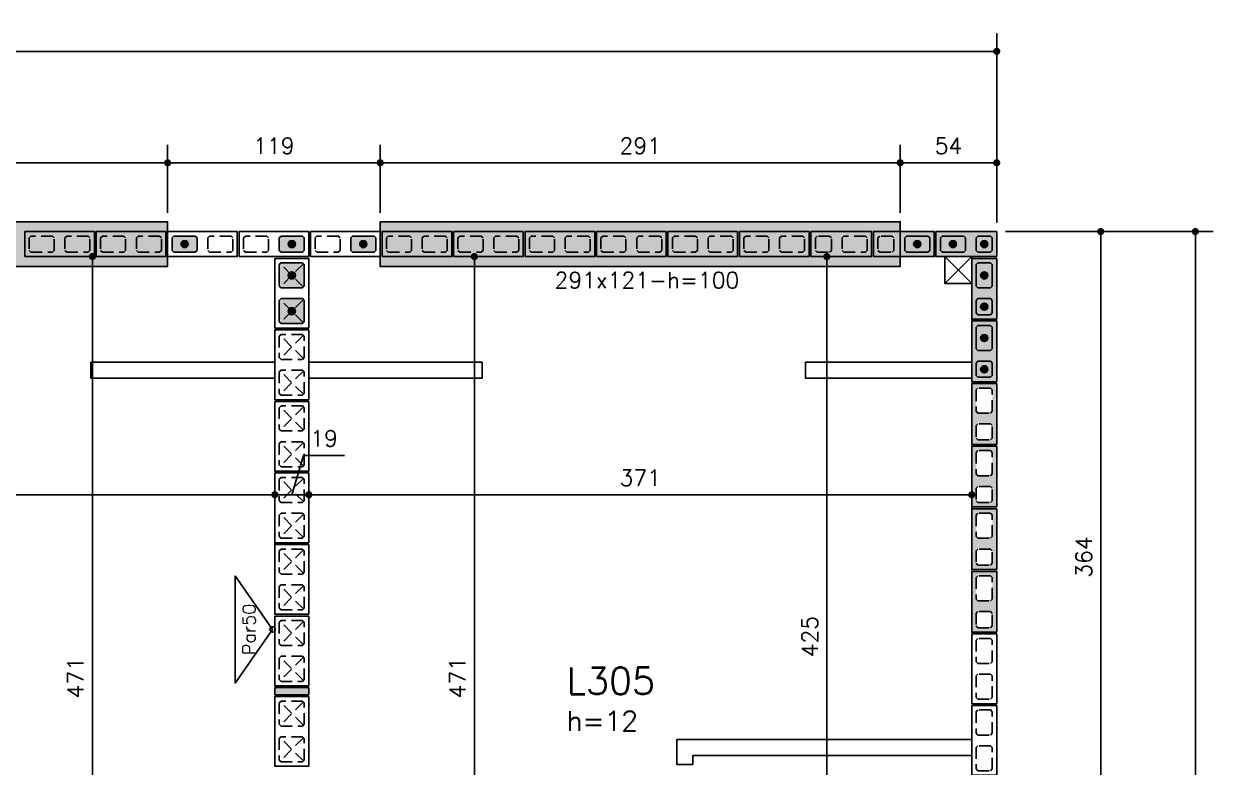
# Model space of a CAD drawing. Extents: x -14651 to 11095, y -4567 to -1290.
# Drawn here: x 2714 to 3380, y -3314 to -2898 of the extents above; entities that cross this region are included whole.
import ezdxf
from ezdxf.enums import TextEntityAlignment as Align

# ---------------------------------------------------------------- set-up
doc = ezdxf.new("R2010")
doc.units = 0
doc.header["$LTSCALE"] = 25
doc.linetypes.add('DASHED2', pattern=[0.375, 0.25, -0.125])
for name, color, linetype in [('203', 1, 'DASHED2'), ('213', 252, 'Continuous'), ('241', 2, 'Continuous'), ('247', 50, 'Continuous'), ('248', 100, 'Continuous'), ('253', 251, 'Continuous'), ('ABERTURAS', 53, 'Continuous'), ('ALVENARIA NÃO ESTRUTURAL', 242, 'Continuous'), ('Arranque', 14, 'Continuous'), ('COTA', 1, 'Continuous'), ('FERRO', 5, 'Continuous'), ('L-D', 2, 'Continuous'), ('L-N', 4, 'Continuous'), ('Pena_1', 1, 'Continuous'), ('TJANELA', 2, 'Continuous')]:
    doc.layers.add(name, color=color, linetype=linetype)
doc.styles.add('COTA', font='romans.shx')
doc.styles.get("Standard").update_dxf_attribs({"font": 'romans.shx'})
doc.styles.add('Texto1', font='romans.shx', dxfattribs={"height": 9})
doc.dimstyles.new('forma', dxfattribs={"dimscale": 5, "dimtxt": 1.8, "dimasz": 0.8, "dimexe": 2, "dimexo": 1, "dimgap": 1, "dimtad": 1, "dimdec": 1, "dimzin": 9, "dimtxsty": 'COTA', "dimblk1": 'DOT', "dimblk2": 'DOT', "dimsah": 1, "dimcen": 0, "dimdle": 1, "dimclrd": 256, "dimclre": 256, "dimclrt": 2, "dimadec": 0, "dimazin": 0, "dimtfac": 1, "dimtdec": 0, "dimtmove": 0, "dimatfit": 3, "dimfxl": 1, "dimtolj": 1, "dimtzin": 0, "dimarcsym": 0})

# ---------------------------------------------------------------- blocks, each defined once
blk = doc.blocks.new('P4015', base_point=(5842102.11612, -8124149.02973))
blk.add_lwpolyline([(5842082.61612, -8124156.02973), (5842121.61612, -8124156.02973), (5842121.61612, -8124142.02973), (5842082.61612, -8124142.02973), (5842082.61612, -8124156.02973)])
at = {"color": 1, "linetype": 'DASHED2'}
for points in [[(5842085.11612, -8124152.52973), (5842086.11612, -8124153.52973), (5842098.11612, -8124153.52973), (5842099.11612, -8124152.52973), (5842099.11612, -8124145.52973), (5842098.11612, -8124144.52973), (5842086.11612, -8124144.52973), (5842085.11612, -8124145.52973), (5842085.11612, -8124152.52973)], [(5842105.11612, -8124152.52973), (5842106.11612, -8124153.52973), (5842118.11612, -8124153.52973), (5842119.11612, -8124152.52973), (5842119.11612, -8124145.52973), (5842118.11612, -8124144.52973), (5842106.11612, -8124144.52973), (5842105.11612, -8124145.52973), (5842105.11612, -8124152.52973)]]:
    blk.add_lwpolyline(points, dxfattribs=at)
blk = doc.blocks.new('P4020')
blk.add_lwpolyline([(-19.5, -9.5), (19.5, -9.5), (19.5, 9.5), (-19.5, 9.5), (-19.5, -9.5)])
at = {"color": 1, "linetype": 'DASHED2'}
for points in [[(-17, -6), (-16, -7), (-4, -7), (-3, -6), (-3, 6), (-4, 7), (-16, 7), (-17, 6), (-17, -6)], [(3, -6), (4, -7), (16, -7), (17, -6), (17, 6), (16, 7), (4, 7), (3, 6), (3, -6)]]:
    blk.add_lwpolyline(points, dxfattribs=at)
at = {"layer": '203', "color": 253}
for p, q in [((-16.5, 6.5), (-3.5, -6.5)), ((-3.5, 6.5), (-16.5, -6.5)), ((16.5, 6.5), (3.5, -6.5)), ((3.5, 6.5), (16.5, -6.5))]:
    blk.add_line(p, q, dxfattribs=at)
blk = doc.blocks.new('P0520')
at = {"layer": '253'}
blk.add_hatch(color=129, dxfattribs=at).paths.add_polyline_path([(2, 9.5), (-2, 9.5), (-2, -9.5), (2, -9.5)])
blk.add_lwpolyline([(2, 9.5), (-2, 9.5), (-2, -9.5), (2, -9.5), (2, 9.5)])
blk = doc.blocks.new('P3515')
at = {"layer": '248'}
h = blk.add_hatch(color=100, dxfattribs=at)
h.paths.add_polyline_path([(17, 7), (-17, 7), (-17, -7), (17, -7)])
h.paths.add_polyline_path([(-5.5, -3.5), (-6.5, -4.5), (-13.5, -4.5), (-14.5, -3.5), (-14.5, 3.5), (-13.5, 4.5), (-6.5, 4.5), (-5.5, 3.5)], flags=16)
h.paths.add_polyline_path([(0.5, 3.5), (1.5, 4.5), (13.5, 4.5), (14.5, 3.5), (14.5, -3.5), (13.5, -4.5), (1.5, -4.5), (0.5, -3.5)], flags=16)
blk.add_lwpolyline([(-17, -7), (17, -7), (17, 7), (-17, 7), (-17, -7)])
at = {"color": 1, "linetype": 'DASHED2'}
for points in [[(-14.5, -3.5), (-13.5, -4.5), (-6.5, -4.5), (-5.5, -3.5), (-5.5, 3.5), (-6.5, 4.5), (-13.5, 4.5), (-14.5, 3.5), (-14.5, -3.5)], [(0.5, -3.5), (1.5, -4.5), (13.5, -4.5), (14.5, -3.5), (14.5, 3.5), (13.5, 4.5), (1.5, 4.5), (0.5, 3.5), (0.5, -3.5)]]:
    blk.add_lwpolyline(points, dxfattribs=at)
blk = doc.blocks.new('_IDNPAR_2')
at = {"color": 3}
blk.add_lwpolyline([(1, -0.7), (0, 0), (-1, -0.7)], close=True, dxfattribs=at)
blk.add_circle((0, 0), 0.05, dxfattribs=at)
at = {"layer": '247', "color": 2, "style": 'COTA', "flags": 8}
blk.add_attdef('ID', text='', height=0.24, dxfattribs=at).set_placement((0, -0.438), align=Align.MIDDLE_CENTER)
blk = doc.blocks.new('GR-1409')
at = {"layer": '213'}
h = blk.add_hatch(color=256, dxfattribs=at)
h.paths.add_polyline_path([(-6, 4.5), (-7, 3.5), (-7, -3.5), (-6, -4.5), (6, -4.5), (7, -3.5), (7, 3.5), (6, 4.5)])
h.paths.add_polyline_path([(-2, 0, 1), (2, 0, 1)], flags=16)
at = {"layer": 'Arranque'}
blk.add_hatch(color=256, dxfattribs=at).paths.add_polyline_path([(-2, 0, 1), (2, 0, 1)])
at = {"layer": '213'}
blk.add_lwpolyline([(-7, 3.5), (-6, 4.5), (6, 4.5), (7, 3.5), (7, -3.5), (6, -4.5), (-6, -4.5), (-7, -3.5), (-7, 3.5)], dxfattribs=at)
at = {"layer": 'FERRO', "linetype": 'Continuous'}
blk.add_circle((0, 0), 2, dxfattribs=at)
blk = doc.blocks.new('GR-0909')
at = {"layer": '213'}
h = blk.add_hatch(color=256, dxfattribs=at)
h.paths.add_polyline_path([(3.5, -4.5), (4.5, -3.5), (4.500001, 3.5), (3.500001, 4.5), (-3.499999, 4.5), (-4.499999, 3.5), (-4.5, -3.5), (-3.5, -4.5)])
h.paths.add_polyline_path([(-2, 0, -1), (2, 0, -1)], flags=16)
at = {"layer": 'Arranque'}
blk.add_hatch(color=256, dxfattribs=at).paths.add_polyline_path([(2, 0, 1), (-2, 0, 1)])
at = {"layer": '213'}
blk.add_lwpolyline([(3.500001, 4.5), (4.500001, 3.5), (4.5, -3.5), (3.5, -4.5), (-3.5, -4.5), (-4.5, -3.5), (-4.499999, 3.5), (-3.499999, 4.5), (3.500001, 4.5)], dxfattribs=at)
at = {"layer": 'FERRO', "linetype": 'Continuous'}
blk.add_circle((0, 0), 2, dxfattribs=at)
blk = doc.blocks.new('GR-1414')
at = {"layer": '213'}
h = blk.add_hatch(color=256, dxfattribs=at)
h.paths.add_polyline_path([(6, -7), (7, -6), (7, 6), (6, 7), (-6, 7), (-7, 6), (-7, -6), (-6, -7)])
h.paths.add_polyline_path([(2, 0, 1), (-2, 0, 1)], flags=16)
at = {"layer": 'Arranque'}
blk.add_hatch(color=256, dxfattribs=at).paths.add_polyline_path([(2, 0, 1), (-2, 0, 1)])
at = {"layer": '213'}
for p, q in [((-7, 6), (-6, 7)), ((-6, 7), (6, 7)), ((6, 7), (7, 6)), ((-7, -6), (-7, 6)), ((7, 6), (7, -6)), ((-6, -7), (-7, -6)), ((7, -6), (6, -7)), ((6, -7), (-6, -7))]:
    blk.add_line(p, q, dxfattribs=at)
at = {"layer": 'FERRO', "linetype": 'Continuous'}
blk.add_circle((0, 0), 2, dxfattribs=at)
blk = doc.blocks.new('_Dot')
at = {"color": 0, "linetype": 'ByBlock', "lineweight": -2}
blk.add_line((-0.5, 0), (-1, 0), dxfattribs=at)
at = {"color": 0, "linetype": 'ByBlock', "const_width": 0.5}
blk.add_lwpolyline([(-0.25, 0, 1), (0.25, 0, 1)], format="xyb", close=True, dxfattribs=at)
blk = doc.blocks.new('*D85')
at = {"layer": 'COTA', "lineweight": -2, "transparency": 16777216}
for p, q in [((2493.52, -3004.1), (2493.52, -2966.13)), ((2794.52, -3004.1), (2794.52, -2966.13)), ((2497.52, -2976.13), (2790.52, -2976.13))]:
    blk.add_line(p, q, dxfattribs=at)
at = {"layer": 'Defpoints', "color": 0, "transparency": 16777216}
for p in [(2794.52, -2976.13), (2493.52, -3009.1), (2794.52, -3009.1)]:
    blk.add_point(p, dxfattribs=at)
at = {"layer": 'COTA', "lineweight": -2, "transparency": 16777216, "xscale": 4, "yscale": 4, "zscale": 4, "rotation": 180}
blk.add_blockref('_Dot', (2493.52, -2976.13), dxfattribs=at)
at = {"layer": 'COTA', "lineweight": -2, "transparency": 16777216, "xscale": 4, "yscale": 4, "zscale": 4}
blk.add_blockref('_Dot', (2794.52, -2976.13), dxfattribs=at)
at = {"layer": 'COTA', "color": 2, "transparency": 16777216, "insert": (2644.02, -2966.63), "char_height": 9, "attachment_point": 5, "style": 'COTA'}
blk.add_mtext('\\A1;301 ', dxfattribs=at)
blk = doc.blocks.new('*D86')
at = {"layer": 'COTA', "lineweight": -2, "transparency": 16777216}
for p, q in [((2794.52, -3004.1), (2794.52, -2966.13)), ((2913.52, -3004.1), (2913.52, -2966.13)), ((2798.52, -2976.13), (2909.52, -2976.13))]:
    blk.add_line(p, q, dxfattribs=at)
at = {"layer": 'Defpoints', "color": 0, "transparency": 16777216}
for p in [(2913.52, -2976.13), (2794.52, -3009.1), (2913.52, -3009.1)]:
    blk.add_point(p, dxfattribs=at)
at = {"layer": 'COTA', "lineweight": -2, "transparency": 16777216, "xscale": 4, "yscale": 4, "zscale": 4, "rotation": 180}
blk.add_blockref('_Dot', (2794.52, -2976.13), dxfattribs=at)
at = {"layer": 'COTA', "lineweight": -2, "transparency": 16777216, "xscale": 4, "yscale": 4, "zscale": 4}
blk.add_blockref('_Dot', (2913.52, -2976.13), dxfattribs=at)
at = {"layer": 'COTA', "color": 2, "transparency": 16777216, "insert": (2854.02, -2966.63), "char_height": 9, "attachment_point": 5, "style": 'COTA'}
blk.add_mtext('\\A1;119 ', dxfattribs=at)
blk = doc.blocks.new('*D87')
at = {"layer": 'COTA', "lineweight": -2, "transparency": 16777216}
for p, q in [((2913.52, -3004.1), (2913.52, -2966.13)), ((3204.52, -3004.1), (3204.52, -2966.13)), ((2917.52, -2976.13), (3200.52, -2976.13))]:
    blk.add_line(p, q, dxfattribs=at)
at = {"layer": 'Defpoints', "color": 0, "transparency": 16777216}
for p in [(3204.52, -2976.13), (2913.52, -3009.1), (3204.52, -3009.1)]:
    blk.add_point(p, dxfattribs=at)
at = {"layer": 'COTA', "lineweight": -2, "transparency": 16777216, "xscale": 4, "yscale": 4, "zscale": 4, "rotation": 180}
blk.add_blockref('_Dot', (2913.52, -2976.13), dxfattribs=at)
at = {"layer": 'COTA', "lineweight": -2, "transparency": 16777216, "xscale": 4, "yscale": 4, "zscale": 4}
blk.add_blockref('_Dot', (3204.52, -2976.13), dxfattribs=at)
at = {"layer": 'COTA', "color": 2, "transparency": 16777216, "insert": (3059.02, -2966.63), "char_height": 9, "attachment_point": 5, "style": 'COTA'}
blk.add_mtext('\\A1;291 ', dxfattribs=at)
blk = doc.blocks.new('*D88')
at = {"layer": 'COTA', "lineweight": -2, "transparency": 16777216}
for p, q in [((3204.52, -3004.1), (3204.52, -2966.13)), ((3258.52, -3009.6), (3258.52, -2966.13)), ((3208.52, -2976.13), (3254.52, -2976.13))]:
    blk.add_line(p, q, dxfattribs=at)
at = {"layer": 'Defpoints', "color": 0, "transparency": 16777216}
for p in [(3258.52, -2976.13), (3204.52, -3009.1), (3258.52, -3014.6)]:
    blk.add_point(p, dxfattribs=at)
at = {"layer": 'COTA', "lineweight": -2, "transparency": 16777216, "xscale": 4, "yscale": 4, "zscale": 4, "rotation": 180}
blk.add_blockref('_Dot', (3204.52, -2976.13), dxfattribs=at)
at = {"layer": 'COTA', "lineweight": -2, "transparency": 16777216, "xscale": 4, "yscale": 4, "zscale": 4}
blk.add_blockref('_Dot', (3258.52, -2976.13), dxfattribs=at)
at = {"layer": 'COTA', "color": 2, "transparency": 16777216, "insert": (3231.52, -2966.63), "char_height": 9, "attachment_point": 5, "style": 'COTA'}
blk.add_mtext('\\A1;54 ', dxfattribs=at)
blk = doc.blocks.new('*D92')
at = {"layer": 'COTA', "lineweight": -2, "transparency": 16777216}
for p, q in [((449.52, -3009.6), (449.52, -2903.84)), ((3258.52, -3009.6), (3258.52, -2903.84)), ((453.52, -2913.84), (3254.52, -2913.84))]:
    blk.add_line(p, q, dxfattribs=at)
at = {"layer": 'Defpoints', "color": 0, "transparency": 16777216}
for p in [(3258.52, -2913.84), (449.52, -3014.6), (3258.52, -3014.6)]:
    blk.add_point(p, dxfattribs=at)
at = {"layer": 'COTA', "lineweight": -2, "transparency": 16777216, "xscale": 4, "yscale": 4, "zscale": 4, "rotation": 180}
blk.add_blockref('_Dot', (449.52, -2913.84), dxfattribs=at)
at = {"layer": 'COTA', "lineweight": -2, "transparency": 16777216, "xscale": 4, "yscale": 4, "zscale": 4}
blk.add_blockref('_Dot', (3258.52, -2913.84), dxfattribs=at)
at = {"layer": 'COTA', "color": 2, "transparency": 16777216, "insert": (1854.02, -2904.34), "char_height": 9, "attachment_point": 5, "style": 'COTA'}
blk.add_mtext('\\A1;2809 ', dxfattribs=at)
blk = doc.blocks.new('*D127')
at = {"layer": 'COTA', "lineweight": -2, "transparency": 16777216}
for p, q in [((3263.52, -3014.6), (3326.73, -3014.6)), ((3316.73, -3374.6), (3316.73, -3018.6)), ((3269.02, -3378.6), (3326.73, -3378.6))]:
    blk.add_line(p, q, dxfattribs=at)
at = {"layer": 'Defpoints', "color": 0, "transparency": 16777216}
for p in [(3258.52, -3014.6), (3316.73, -3014.6), (3264.02, -3378.6)]:
    blk.add_point(p, dxfattribs=at)
at = {"layer": 'COTA', "lineweight": -2, "transparency": 16777216, "xscale": 4, "yscale": 4, "zscale": 4}
for p, rotation in [((3316.73, -3014.6), 90), ((3316.73, -3378.6), 270)]:
    blk.add_blockref('_Dot', p, dxfattribs=dict(at, rotation=rotation))
at = {"layer": 'COTA', "color": 2, "transparency": 16777216, "insert": (3307.23, -3196.6), "char_height": 9, "attachment_point": 5, "rotation": 90, "style": 'COTA'}
blk.add_mtext('\\A1;364 ', dxfattribs=at)
blk = doc.blocks.new('*D128')
at = {"layer": 'COTA', "lineweight": -2, "transparency": 16777216}
for p, q in [((3263.52, -3014.6), (3379.68, -3014.6)), ((3369.68, -4159.6), (3369.68, -3018.6)), ((3263.52, -4163.6), (3379.68, -4163.6))]:
    blk.add_line(p, q, dxfattribs=at)
at = {"layer": 'Defpoints', "color": 0, "transparency": 16777216}
for p in [(3258.52, -3014.6), (3369.68, -3014.6), (3258.52, -4163.6)]:
    blk.add_point(p, dxfattribs=at)
at = {"layer": 'COTA', "lineweight": -2, "transparency": 16777216, "xscale": 4, "yscale": 4, "zscale": 4}
for p, rotation in [((3369.68, -3014.6), 90), ((3369.68, -4163.6), 270)]:
    blk.add_blockref('_Dot', p, dxfattribs=dict(at, rotation=rotation))
at = {"layer": 'COTA', "color": 2, "transparency": 16777216, "insert": (3360.18, -3589.1), "char_height": 9, "attachment_point": 5, "rotation": 90, "style": 'COTA'}
blk.add_mtext('\\A1;1149 ', dxfattribs=at)
blk = doc.blocks.new('A$Cf20c1e06')
at = {"layer": 'ALVENARIA NÃO ESTRUTURAL'}
for p, q in [((28.4427, 13.0453), (27.4127, 13.0453)), ((27.4127, 13.0453), (27.4127, 12.9553)), ((28.4427, 12.9553), (28.4427, 13.0453)), ((29.6027, 13.0453), (28.6327, 13.0453)), ((28.6327, 13.0453), (28.6327, 12.9553)), ((29.6027, 12.9553), (29.6027, 13.0453)), ((32.3427, 13.0453), (31.4127, 13.0453)), ((31.4127, 13.0453), (31.4127, 12.9553)), ((32.3427, 12.9553), (32.3427, 13.0453)), ((27.4127, 12.9553), (28.4427, 12.9553)), ((28.6327, 12.9553), (29.6027, 12.9553)), ((31.4127, 12.9553), (32.3427, 12.9553)), ((30.6927, 10.7953), (30.6927, 10.9353)), ((30.6927, 10.9353), (32.3427, 10.9353)), ((32.3427, 10.9353), (32.3427, 10.8453)), ((30.7827, 10.7953), (30.6927, 10.7953)), ((32.3427, 10.8453), (30.7827, 10.8453)), ((30.7827, 10.8453), (30.7827, 10.7953))]:
    blk.add_line(p, q, dxfattribs=at)
blk = doc.blocks.new('*D216')
at = {"layer": 'COTA', "lineweight": -2, "transparency": 16777216}
for p, q in [((2748.52, -3028.6), (2742.42, -3028.6)), ((2752.42, -3032.6), (2752.42, -3495.6)), ((2749.02, -3499.6), (2742.42, -3499.6))]:
    blk.add_line(p, q, dxfattribs=at)
at = {"layer": 'Defpoints', "color": 0, "transparency": 16777216}
for p in [(2753.52, -3028.6), (2752.42, -3499.6), (2754.02, -3499.6)]:
    blk.add_point(p, dxfattribs=at)
at = {"layer": 'COTA', "lineweight": -2, "transparency": 16777216, "xscale": 4, "yscale": 4, "zscale": 4}
for p, rotation in [((2752.42, -3028.6), 90), ((2752.42, -3499.6), 270)]:
    blk.add_blockref('_Dot', p, dxfattribs=dict(at, rotation=rotation))
at = {"layer": 'COTA', "color": 2, "transparency": 16777216, "insert": (2742.92, -3264.1), "char_height": 9, "attachment_point": 5, "rotation": 90, "style": 'COTA'}
blk.add_mtext('\\A1;471 ', dxfattribs=at)
blk = doc.blocks.new('*D218')
at = {"layer": 'COTA', "lineweight": -2, "transparency": 16777216}
for p, q in [((2961.25, -3028.6), (2956.19, -3028.6)), ((2966.19, -3032.6), (2966.19, -3495.6)), ((2961.25, -3499.6), (2956.19, -3499.6))]:
    blk.add_line(p, q, dxfattribs=at)
at = {"layer": 'Defpoints', "color": 0, "transparency": 16777216}
for p in [(2966.25, -3028.6), (2966.19, -3499.6), (2966.25, -3499.6)]:
    blk.add_point(p, dxfattribs=at)
at = {"layer": 'COTA', "lineweight": -2, "transparency": 16777216, "xscale": 4, "yscale": 4, "zscale": 4}
for p, rotation in [((2966.19, -3028.6), 90), ((2966.19, -3499.6), 270)]:
    blk.add_blockref('_Dot', p, dxfattribs=dict(at, rotation=rotation))
at = {"layer": 'COTA', "color": 2, "transparency": 16777216, "insert": (2956.69, -3264.1), "char_height": 9, "attachment_point": 5, "rotation": 90, "style": 'COTA'}
blk.add_mtext('\\A1;471 ', dxfattribs=at)
blk = doc.blocks.new('*D220')
at = {"layer": 'COTA', "lineweight": -2, "transparency": 16777216}
for p, q in [((3159.52, -3028.6), (3173.45, -3028.6)), ((3163.45, -3032.6), (3163.45, -3449.6)), ((3159.52, -3453.6), (3173.45, -3453.6))]:
    blk.add_line(p, q, dxfattribs=at)
at = {"layer": 'Defpoints', "color": 0, "transparency": 16777216}
for p in [(3154.52, -3028.6), (3154.52, -3453.6), (3163.45, -3453.6)]:
    blk.add_point(p, dxfattribs=at)
at = {"layer": 'COTA', "lineweight": -2, "transparency": 16777216, "xscale": 4, "yscale": 4, "zscale": 4}
for p, rotation in [((3163.45, -3028.6), 90), ((3163.45, -3453.6), 270)]:
    blk.add_blockref('_Dot', p, dxfattribs=dict(at, rotation=rotation))
at = {"layer": 'COTA', "color": 2, "transparency": 16777216, "insert": (3153.95, -3241.1), "char_height": 9, "attachment_point": 5, "rotation": 90, "style": 'COTA'}
blk.add_mtext('\\A1;425 ', dxfattribs=at)
blk = doc.blocks.new('*D230')
at = {"layer": 'COTA', "lineweight": -2, "transparency": 16777216}
for p, q in [((2473.52, -3195.79), (2473.52, -3151.76)), ((2854.52, -3195.79), (2854.52, -3151.76)), ((2477.52, -3161.76), (2850.52, -3161.76))]:
    blk.add_line(p, q, dxfattribs=at)
at = {"layer": 'Defpoints', "color": 0, "transparency": 16777216}
for p in [(2854.52, -3161.76), (2473.52, -3200.79), (2854.52, -3200.79)]:
    blk.add_point(p, dxfattribs=at)
at = {"layer": 'COTA', "lineweight": -2, "transparency": 16777216, "xscale": 4, "yscale": 4, "zscale": 4, "rotation": 180}
blk.add_blockref('_Dot', (2473.52, -3161.76), dxfattribs=at)
at = {"layer": 'COTA', "lineweight": -2, "transparency": 16777216, "xscale": 4, "yscale": 4, "zscale": 4}
blk.add_blockref('_Dot', (2854.52, -3161.76), dxfattribs=at)
at = {"layer": 'COTA', "color": 2, "transparency": 16777216, "insert": (2664.02, -3152.26), "char_height": 9, "attachment_point": 5, "style": 'COTA'}
blk.add_mtext('\\A1;381 ', dxfattribs=at)
blk = doc.blocks.new('*D231')
at = {"layer": 'COTA', "lineweight": -2, "transparency": 16777216}
for p, q in [((2864.02, -3161.76), (2870.62, -3139.76)), ((2870.62, -3139.76), (2893.47, -3139.76)), ((2854.52, -3195.79), (2854.52, -3151.76)), ((2873.52, -3171.1), (2873.52, -3151.76)), ((2858.52, -3161.76), (2869.52, -3161.76))]:
    blk.add_line(p, q, dxfattribs=at)
at = {"layer": 'Defpoints', "color": 0, "transparency": 16777216}
for p in [(2873.52, -3161.76), (2873.52, -3176.1), (2854.52, -3200.79)]:
    blk.add_point(p, dxfattribs=at)
at = {"layer": 'COTA', "lineweight": -2, "transparency": 16777216, "xscale": 4, "yscale": 4, "zscale": 4, "rotation": 180}
blk.add_blockref('_Dot', (2854.52, -3161.76), dxfattribs=at)
at = {"layer": 'COTA', "lineweight": -2, "transparency": 16777216, "xscale": 4, "yscale": 4, "zscale": 4}
blk.add_blockref('_Dot', (2873.52, -3161.76), dxfattribs=at)
at = {"layer": 'COTA', "color": 2, "transparency": 16777216, "insert": (2882.05, -3130.26), "char_height": 9, "attachment_point": 5, "style": 'COTA'}
blk.add_mtext('\\A1;19 ', dxfattribs=at)
blk = doc.blocks.new('*D232')
at = {"layer": 'COTA', "lineweight": -2, "transparency": 16777216}
for p, q in [((2873.52, -3171.1), (2873.52, -3151.76)), ((3244.52, -3176.29), (3244.52, -3151.76)), ((2877.52, -3161.76), (3240.52, -3161.76))]:
    blk.add_line(p, q, dxfattribs=at)
at = {"layer": 'Defpoints', "color": 0, "transparency": 16777216}
for p in [(3244.52, -3161.76), (2873.52, -3176.1), (3244.52, -3181.29)]:
    blk.add_point(p, dxfattribs=at)
at = {"layer": 'COTA', "lineweight": -2, "transparency": 16777216, "xscale": 4, "yscale": 4, "zscale": 4, "rotation": 180}
blk.add_blockref('_Dot', (2873.52, -3161.76), dxfattribs=at)
at = {"layer": 'COTA', "lineweight": -2, "transparency": 16777216, "xscale": 4, "yscale": 4, "zscale": 4}
blk.add_blockref('_Dot', (3244.52, -3161.76), dxfattribs=at)
at = {"layer": 'COTA', "color": 2, "transparency": 16777216, "insert": (3059.02, -3152.26), "char_height": 9, "attachment_point": 5, "style": 'COTA'}
blk.add_mtext('\\A1;371 ', dxfattribs=at)

msp = doc.modelspace()

# ---------------------------------------------------------------- hatches: boundary and pattern name
at = {"layer": 'ABERTURAS', "transparency": 33554457}
for points in [[(2493.52, -3009.1), (2794.52, -3009.1), (2794.52, -3034.1), (2493.52, -3034.1)], [(2913.52, -3009.1), (3204.52, -3009.1), (3204.52, -3034.1), (2913.52, -3034.1)]]:
    msp.add_hatch(color=256, dxfattribs=at).paths.add_polyline_path(points)

# ---------------------------------------------------------------- linework, layer by layer
at = {"layer": 'ABERTURAS'}
for points in [[(2493.52, -3009.1), (2794.52, -3009.1), (2794.52, -3034.1), (2493.52, -3034.1)], [(2913.52, -3009.1), (3204.52, -3009.1), (3204.52, -3034.1), (2913.52, -3034.1)]]:
    msp.add_lwpolyline(points, close=True, dxfattribs=at)
at = {"layer": 'Pena_1'}
for points in [[(3229.52, -3028.6), (3229.52, -3043.6), (3244.52, -3043.6), (3244.52, -3028.6), (3229.52, -3028.6)], [(3229.52, -3028.6), (3244.52, -3043.6)], [(3244.52, -3028.6), (3229.52, -3043.6)]]:
    msp.add_lwpolyline(points, dxfattribs=at)

# ---------------------------------------------------------------- block references
for name, p in [('GR-1409', (2804.02, -3021.6)), ('GR-1409', (2864.02, -3021.6)), ('GR-1409', (2904.02, -3021.6)), ('GR-1409', (3214.02, -3021.6)), ('GR-1409', (3234.02, -3021.6)), ('GR-0909', (3251.52, -3021.6)), ('GR-1414', (2864.02, -3039.1)), ('GR-1414', (2864.02, -3059.1)), ('GR-0909', (3251.52, -3056.6)), ('GR-0909', (3251.52, -3091.6))]:
    msp.add_blockref(name, p)
at = {"rotation": 90}
for p in [(3251.52, -3039.1), (3251.52, -3074.1)]:
    msp.add_blockref('GR-1409', p, dxfattribs=at)
at = {"layer": '241'}
for name, p in [('P4015', (2734.02, -3021.6)), ('P4015', (2774.02, -3021.6)), ('P4015', (2814.02, -3021.6)), ('P4015', (2854.02, -3021.6)), ('P4015', (2894.02, -3021.6)), ('P4015', (2934.02, -3021.6)), ('P4015', (2974.02, -3021.6)), ('P4015', (3014.02, -3021.6)), ('P4015', (3054.02, -3021.6)), ('P4015', (3094.02, -3021.6)), ('P4015', (3134.02, -3021.6)), ('P3515', (3171.52, -3021.6)), ('P3515', (3206.52, -3021.6))]:
    msp.add_blockref(name, p, dxfattribs=at)
at = {"layer": '241', "xscale": -1}
msp.add_blockref('P3515', (3241.52, -3021.6), dxfattribs=at)
at = {"layer": '241'}
for name, p, rotation in [('P4020', (2864.02, -3049.1), 270), ('P3515', (3251.52, -3046.6), 90.00000000000001), ('P3515', (3251.52, -3081.6), 90.00000000000001), ('P4020', (2864.02, -3089.1), 270), ('P3515', (3251.52, -3116.6), 90.00000000000001), ('P4020', (2864.02, -3129.1), 270), ('P3515', (3251.52, -3151.6), 90.00000000000001), ('P4020', (2864.02, -3169.1), 270), ('P3515', (3251.52, -3186.6), 90.00000000000001), ('P4020', (2864.02, -3209.1), 270), ('P3515', (3251.52, -3221.6), 90.00000000000001), ('P4020', (2864.02, -3249.1), 270), ('P4015', (3251.52, -3259.1), 270.0000000000007), ('P0520', (2864.02, -3271.6), 269.9999987685874), ('P4020', (2864.02, -3294.1), 270), ('P4015', (3251.52, -3299.1), 270.0000000000007)]:
    msp.add_blockref(name, p, dxfattribs=dict(at, rotation=rotation))
at = {"layer": '247', "linetype": 'Continuous'}
ref = msp.add_blockref('_IDNPAR_2', (2853.28, -3237.06), dxfattribs=dict(at, xscale=-30, yscale=30, zscale=30, rotation=270))
ref.add_attrib('ID', 'Par50', dxfattribs={"color": 2, "height": 7.2, "rotation": 90, "style": 'COTA', "flags": 8}).set_placement((2840.13, -3237.06), align=Align.MIDDLE_CENTER)
at = {"layer": 'COTA', "xscale": 100, "yscale": 100, "zscale": 100}
msp.add_blockref('A$Cf20c1e06', (10.24, -4392.13), dxfattribs=at)

# ---------------------------------------------------------------- texts
at = {"layer": 'L-D'}
msp.add_text('h=12', height=11, dxfattribs=at).set_placement((3017.76, -3293.73))
at = {"layer": 'L-N'}
msp.add_text('L305', height=15, dxfattribs=at).set_placement((3017.76, -3273.33))
at = {"layer": 'TJANELA', "style": 'Texto1'}
msp.add_text('291x121-h=100', height=9, dxfattribs=at).set_placement((3062.77, -3046.29), align=Align.CENTER)

# ---------------------------------------------------------------- dimensions: what is measured, and where the dimension line sits
at = {"layer": 'COTA'}
for base, p1, p2, override, picture, middle in [((3258.52, -2913.84), (449.52, -3014.6), (3258.52, -3014.6), {"dimpost": ' '}, '*D92', (1854.02, -2904.34)), ((2794.52, -2976.13), (2493.52, -3009.1), (2794.52, -3009.1), {"dimpost": ' ', "dimtmove": 1}, '*D85', (2644.02, -2966.63)), ((2913.52, -2976.13), (2794.52, -3009.1), (2913.52, -3009.1), {"dimpost": ' ', "dimtmove": 1}, '*D86', (2854.02, -2966.63)), ((3204.52, -2976.13), (2913.52, -3009.1), (3204.52, -3009.1), {"dimpost": ' ', "dimtmove": 1}, '*D87', (3059.02, -2966.63)), ((3258.52, -2976.13), (3204.52, -3009.1), (3258.52, -3014.6), {"dimpost": ' ', "dimtmove": 1}, '*D88', (3231.52, -2966.63)), ((2873.52, -3161.76), (2854.52, -3200.79), (2873.52, -3176.1), {"dimpost": ' ', "dimtmove": 1}, '*D231', (2875.62, -3130.26)), ((2854.52, -3161.76), (2473.52, -3200.79), (2854.52, -3200.79), {"dimpost": ' '}, '*D230', (2664.02, -3152.26)), ((3244.52, -3161.76), (2873.52, -3176.1), (3244.52, -3181.29), {"dimpost": ' ', "dimtmove": 1}, '*D232', (3059.02, -3152.26))]:
    dim = msp.add_linear_dim(base=base, p1=p1, p2=p2, dimstyle='forma', override=override, dxfattribs=at)
    dim.commit()
    dim.dimension.update_dxf_attribs({"geometry": picture, "text_midpoint": middle})
for base, p1, p2, override, picture, middle in [((3316.73, -3014.6), (3264.02, -3378.6), (3258.52, -3014.6), {"dimpost": ' ', "dimtmove": 1}, '*D127', (3307.23, -3196.6)), ((3369.68, -3014.6), (3258.52, -4163.6), (3258.52, -3014.6), {"dimpost": ' '}, '*D128', (3360.18, -3589.1)), ((2752.42, -3499.6), (2753.52, -3028.6), (2754.02, -3499.6), {"dimpost": ' '}, '*D216', (2742.92, -3264.1)), ((2966.19, -3499.6), (2966.25, -3028.6), (2966.25, -3499.6), {"dimpost": ' '}, '*D218', (2956.69, -3264.1)), ((3163.45, -3453.6), (3154.52, -3028.6), (3154.52, -3453.6), {"dimpost": ' '}, '*D220', (3153.95, -3241.1))]:
    dim = msp.add_linear_dim(base=base, p1=p1, p2=p2, angle=90, dimstyle='forma', override=override, dxfattribs=at)
    dim.commit()
    dim.dimension.update_dxf_attribs({"geometry": picture, "text_midpoint": middle})

doc.saveas('drawing.dxf')
